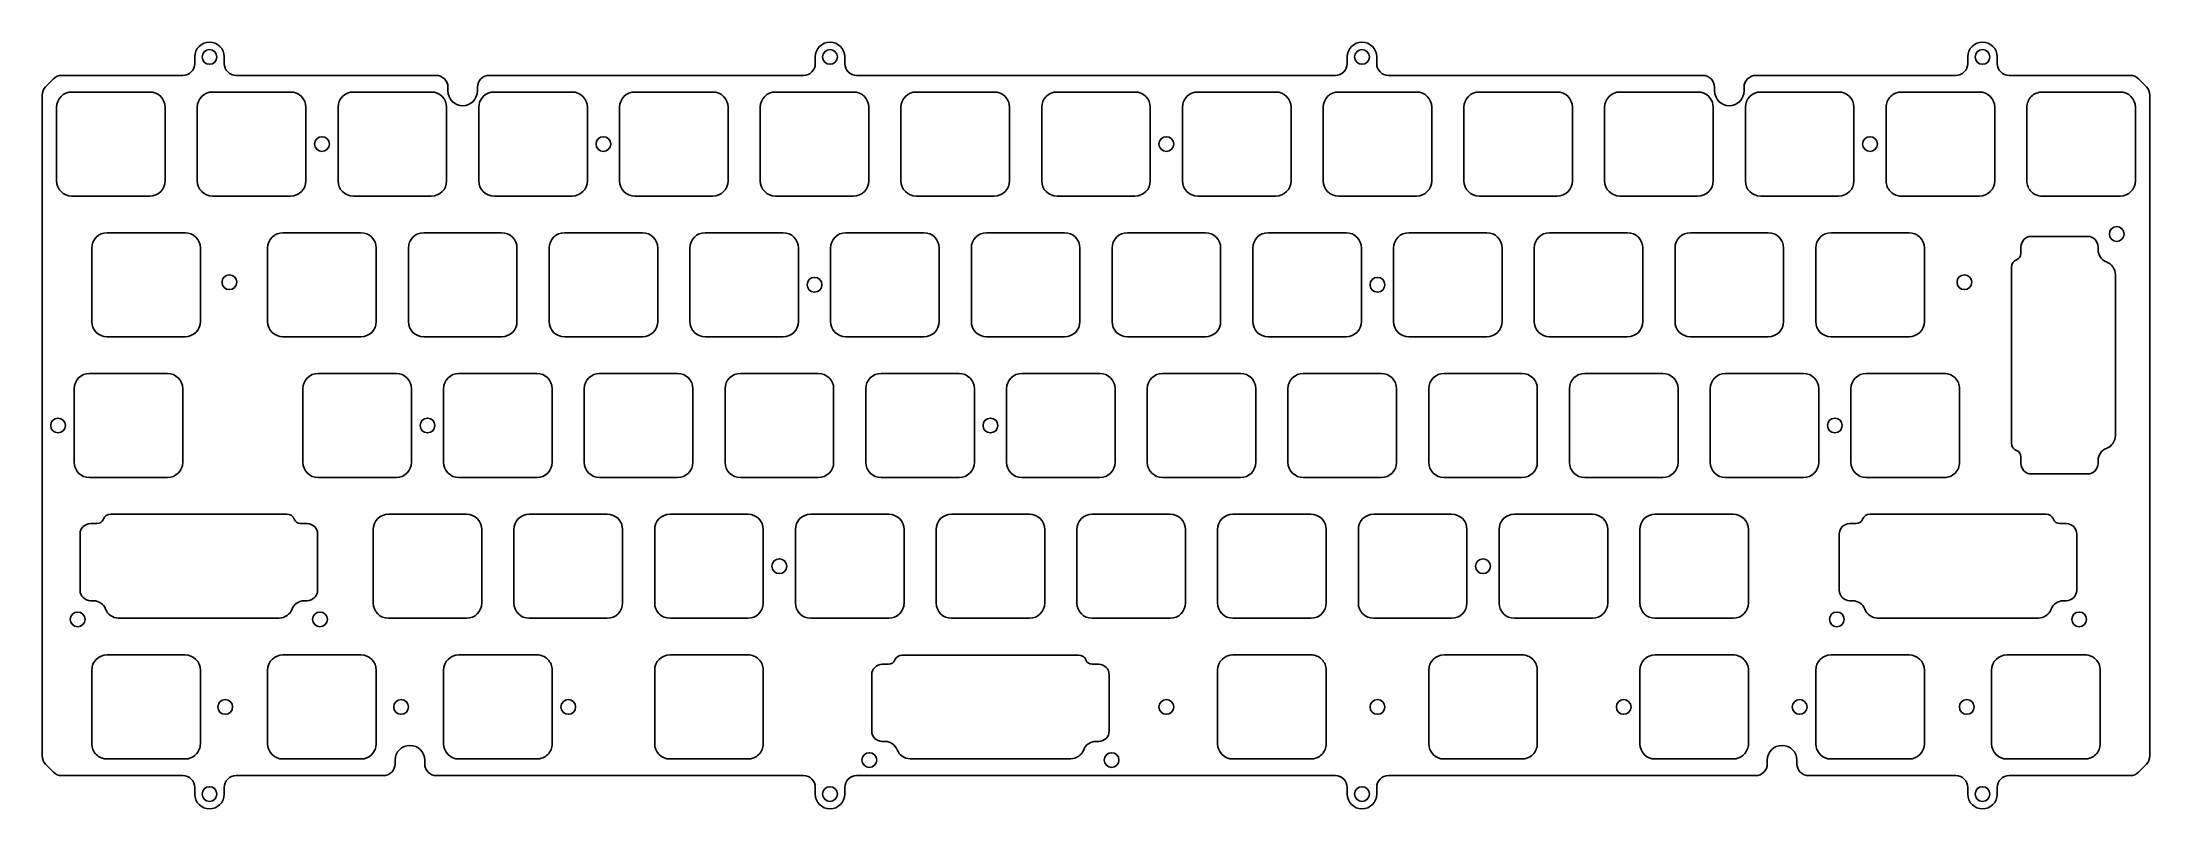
# Model space of a CAD drawing. Header units: millimetres. Extents: x -9 to 276, y -90 to 14.
import ezdxf

# ---------------------------------------------------------------- set-up
doc = ezdxf.new("R2010")
doc.units = ezdxf.units.MM
doc.layers.add('BLACK', color=7, linetype='CONTINUOUS')
doc.layers.add('Edge.Cuts', color=53, linetype='CONTINUOUS')

msp = doc.modelspace()

# ---------------------------------------------------------------- linework, layer by layer
at = {"layer": 'BLACK', "linetype": 'Continuous'}
for p, q in [((11.35, 11.8), (11.35, 10.9)), ((15.35, 10.9), (15.35, 11.8)), ((95.35, 11.8), (95.35, 10.9001)), ((99.35, 10.8998), (99.35, 11.8)), ((167.35, 11.8), (167.35, 10.9001)), ((171.35, 10.8998), (171.35, 11.8)), ((251.35, 11.8), (251.35, 10.9001)), ((255.35, 10.8998), (255.35, 11.8)), ((-7.76863, 8.83137), (-8.831373, 7.768627)), ((9.75, 9.3), (-6.637259, 9.3)), ((44.0251, 9.3), (16.95, 9.3)), ((93.7499, 9.3), (51.243089, 9.3)), ((165.7499, 9.3), (100.9498, 9.3)), ((215.4752, 9.3), (172.9498, 9.3)), ((249.7499, 9.3), (222.675, 9.3)), ((273.3372, 9.3), (256.9498, 9.3)), ((275.5313, 7.7687), (274.463484, 8.836516)), ((-9.3, 6.63725), (-9.3, -82.837256)), ((5.275, 7.05), (-5.275001, 7.05)), ((24.325, 7.05), (13.775, 7.05)), ((43.375, 7.05), (32.825, 7.05)), ((45.625001, 7.199502), (45.625001, 7.7)), ((49.625001, 7.6999), (49.625001, 7.199502)), ((62.425, 7.05), (51.875, 7.05)), ((81.475, 7.05), (70.925, 7.05)), ((100.525, 7.05), (89.975, 7.05)), ((119.575, 7.05), (109.025, 7.05)), ((138.625, 7.05), (128.075, 7.05)), ((157.675, 7.05), (147.125, 7.05)), ((176.725, 7.05), (166.175, 7.05)), ((195.775, 7.05), (185.225, 7.05)), ((214.825, 7.05), (204.275, 7.05)), ((217.074997, 7.199493), (217.074997, 7.7)), ((221.074997, 7.7), (221.074997, 7.199493)), ((233.875, 7.05), (223.325, 7.05)), ((252.925, 7.05), (242.374999, 7.05)), ((271.975, 7.05), (261.424999, 7.05)), ((276, -82.8373), (276, 6.6372)), ((-7.35, 4.975001), (-7.35, -4.975001)), ((7.35, 4.975), (7.35, -4.975)), ((11.7, 4.975), (11.7, -4.975)), ((26.4, 4.975), (26.4, -4.975)), ((30.75, 4.975), (30.75, -4.975)), ((45.45, 4.975), (45.45, -4.975)), ((49.8, 4.975), (49.8, -4.975)), ((64.5, 4.975), (64.5, -4.975)), ((68.85, 4.975), (68.85, -4.975)), ((83.55, 4.975), (83.55, -4.975)), ((87.9, 4.975), (87.9, -4.975)), ((102.6, 4.975), (102.6, -4.975)), ((106.95, 4.975), (106.95, -4.975)), ((121.65, 4.975), (121.65, -4.975)), ((126, 4.975), (126, -4.975)), ((140.7, 4.975), (140.7, -4.975)), ((145.05, 4.975), (145.05, -4.975)), ((159.75, 4.975), (159.75, -4.975)), ((164.1, 4.975), (164.1, -4.975)), ((178.8, 4.975), (178.8, -4.975)), ((183.15, 4.975), (183.15, -4.975)), ((197.85, 4.975), (197.85, -4.975)), ((202.2, 4.975), (202.2, -4.975)), ((216.9, 4.975), (216.9, -4.975)), ((221.25, 4.975), (221.25, -4.975)), ((235.95, 4.975), (235.95, -4.975)), ((240.3, 4.975), (240.3, -4.975001)), ((255, 4.975), (255, -4.975)), ((259.35, 4.975), (259.35, -4.975001)), ((274.05, 4.975), (274.05, -4.975)), ((5.275, -7.05), (-5.275001, -7.05)), ((24.325, -7.05), (13.775, -7.05)), ((43.375, -7.05), (32.825, -7.05)), ((62.425, -7.05), (51.875, -7.05)), ((81.475, -7.05), (70.925, -7.05)), ((100.525, -7.05), (89.975, -7.05)), ((119.575, -7.05), (109.025, -7.05)), ((138.625, -7.05), (128.075, -7.05)), ((157.675, -7.05), (147.125, -7.05)), ((176.725, -7.05), (166.175, -7.05)), ((195.775, -7.05), (185.225, -7.05)), ((214.825, -7.05), (204.275, -7.05)), ((233.875, -7.05), (223.325, -7.05)), ((252.925, -7.05), (242.375, -7.05)), ((271.975, -7.05), (261.425, -7.05)), ((-2.587499, -14.074999), (-2.587499, -24.025001)), ((10.0375, -12), (-0.5125, -12)), ((12.1125, -14.075), (12.112501, -14.075)), ((12.112501, -14.075), (12.112501, -24.025)), ((21.225, -14.075), (21.225, -24.025)), ((33.85, -12), (23.3, -12)), ((35.925, -14.075), (35.925, -24.025)), ((40.275, -14.075), (40.275, -24.025)), ((52.9, -12), (42.35, -12)), ((54.975, -14.075), (54.975, -24.025)), ((59.325, -14.075), (59.325, -24.025)), ((71.95, -12), (61.4, -12)), ((74.025, -14.075), (74.025, -24.025)), ((78.375, -14.075), (78.375, -24.025)), ((91, -12), (80.45, -12)), ((93.075, -14.075), (93.075, -24.025)), ((97.425, -14.075), (97.425, -24.025)), ((110.05, -12), (99.5, -12)), ((112.125, -14.075), (112.125, -24.025)), ((116.475, -14.075), (116.475, -24.025)), ((129.1, -12), (118.55, -12)), ((131.175, -14.075), (131.175, -24.025)), ((135.525, -14.075), (135.525, -24.025)), ((148.15, -12), (137.6, -12)), ((150.225, -14.075), (150.225, -24.025)), ((154.575, -14.075), (154.575, -24.025)), ((167.2, -12), (156.65, -12)), ((169.275, -14.075), (169.275, -24.025)), ((173.625, -14.075), (173.625, -24.025)), ((186.25, -12), (175.7, -12)), ((188.325, -14.075), (188.325, -24.025)), ((192.675, -14.075), (192.675, -24.025)), ((205.3, -12), (194.75, -12)), ((207.375, -14.075), (207.375, -24.025)), ((211.725, -14.075), (211.725, -24.025)), ((224.35, -12), (213.8, -12)), ((226.425, -14.075), (226.425, -24.025)), ((230.775, -14.075), (230.775, -24.025)), ((243.4, -12), (232.85, -12)), ((245.475, -14.075), (245.475, -24.025)), ((10.0375, -26.1), (-0.5125, -26.1)), ((33.85, -26.1), (23.3, -26.1)), ((52.9, -26.1), (42.35, -26.1)), ((71.95, -26.1), (61.4, -26.1)), ((91, -26.1), (80.45, -26.1)), ((110.05, -26.1), (99.5, -26.1)), ((129.1, -26.1), (118.55, -26.1)), ((148.15, -26.1), (137.6, -26.1)), ((167.2, -26.1), (156.65, -26.1)), ((186.25, -26.1), (175.7, -26.1)), ((205.3, -26.1), (194.75, -26.1)), ((224.35, -26.1), (213.8, -26.1)), ((243.4, -26.1), (232.85, -26.1)), ((7.65625, -31.05), (-2.893751, -31.05)), ((38.6125, -31.05), (28.0625, -31.05)), ((57.6625, -31.05), (47.1125, -31.05)), ((76.7125, -31.05), (66.1625, -31.05)), ((95.7625, -31.05), (85.2125, -31.05)), ((114.8125, -31.05), (104.2625, -31.05)), ((133.8625, -31.05), (123.3125, -31.05)), ((152.9125, -31.05), (142.3625, -31.05)), ((171.9625, -31.05), (161.4125, -31.05)), ((191.0125, -31.05), (180.4625, -31.05)), ((210.0625, -31.05), (199.5125, -31.05)), ((229.1125, -31.05), (218.5625, -31.05)), ((-4.96875, -33.125), (-4.96875, -43.075001)), ((9.73125, -33.125), (9.73125, -43.075)), ((25.9875, -33.125), (25.9875, -43.075)), ((40.6875, -33.125), (40.6875, -43.075)), ((45.0375, -33.125), (45.0375, -43.075)), ((59.7375, -33.125), (59.7375, -43.075)), ((64.0875, -33.125), (64.0875, -43.075)), ((78.7875, -33.125), (78.7875, -43.075)), ((83.1375, -33.125), (83.1375, -43.075)), ((97.8375, -33.125), (97.8375, -43.075)), ((102.1875, -33.125), (102.1875, -43.075)), ((116.8875, -33.125), (116.8875, -43.075)), ((121.2375, -33.125), (121.2375, -43.075)), ((135.9375, -33.125), (135.9375, -43.075)), ((140.2875, -33.125), (140.2875, -43.075)), ((154.9875, -33.125), (154.9875, -43.075)), ((159.3375, -33.125), (159.3375, -43.075)), ((174.0375, -33.125), (174.0375, -43.075)), ((178.3875, -33.125), (178.3875, -43.075)), ((193.0875, -33.125), (193.0875, -43.075)), ((197.4375, -33.125), (197.4375, -43.075)), ((212.1375, -33.125), (212.1375, -43.075)), ((216.4875, -33.125), (216.4875, -43.075)), ((231.1875, -33.125), (231.1875, -43.075)), ((7.65625, -45.15), (-2.89375, -45.15)), ((38.6125, -45.15), (28.0625, -45.15)), ((57.6625, -45.15), (47.1125, -45.15)), ((76.7125, -45.15), (66.1625, -45.15)), ((95.7625, -45.15), (85.2125, -45.15)), ((114.8125, -45.15), (104.2625, -45.15)), ((133.8625, -45.15), (123.3125, -45.15)), ((152.9125, -45.15), (142.3625, -45.15)), ((171.9625, -45.15), (161.4125, -45.15)), ((191.0125, -45.15), (180.4625, -45.15)), ((210.0625, -45.15), (199.5125, -45.15)), ((229.1125, -45.15), (218.5625, -45.15)), ((48.1375, -50.1), (37.5875, -50.1)), ((67.1875, -50.1), (56.6375, -50.1)), ((86.2375, -50.1), (75.6875, -50.1)), ((105.2875, -50.1), (94.7375, -50.1)), ((124.3375, -50.1), (113.7875, -50.1)), ((143.3875, -50.1), (132.8375, -50.1)), ((162.4375, -50.1), (151.8875, -50.1)), ((181.4875, -50.1), (170.9375, -50.1)), ((200.5375, -50.1), (189.9875, -50.1)), ((219.5875, -50.1), (209.0375, -50.1)), ((35.5125, -52.175), (35.5125, -62.125)), ((50.2125, -52.175), (50.2125, -62.125)), ((54.5625, -52.175), (54.5625, -62.125)), ((69.2625, -52.175), (69.2625, -62.125)), ((73.6125, -52.175), (73.6125, -62.125)), ((88.3125, -52.175), (88.3125, -62.125)), ((92.6625, -52.175), (92.6625, -62.125)), ((107.3625, -52.175), (107.3625, -62.125)), ((111.7125, -52.175), (111.7125, -62.125)), ((126.4125, -52.175), (126.4125, -62.125)), ((130.7625, -52.175), (130.7625, -62.125)), ((145.4625, -52.175), (145.4625, -62.125)), ((149.8125, -52.175), (149.8125, -62.125)), ((164.5125, -52.175), (164.5125, -62.125)), ((168.8625, -52.175), (168.8625, -62.125)), ((183.5625, -52.175), (183.5625, -62.125)), ((187.9125, -52.175), (187.9125, -62.125)), ((202.6125, -52.175), (202.6125, -62.125)), ((206.9625, -52.175), (206.9625, -62.125)), ((221.6625, -52.175), (221.6625, -62.125)), ((48.1375, -64.2), (37.5875, -64.2)), ((67.1875, -64.2), (56.6375, -64.2)), ((86.2375, -64.2), (75.6875, -64.2)), ((105.2875, -64.2), (94.7375, -64.2)), ((124.3375, -64.2), (113.7875, -64.2)), ((143.3875, -64.2), (132.8375, -64.2)), ((162.4375, -64.2), (151.8875, -64.2)), ((181.4875, -64.2), (170.9375, -64.2)), ((200.5375, -64.2), (189.9875, -64.2)), ((219.5875, -64.2), (209.0375, -64.2)), ((-8.831368, -83.968632), (-7.76863, -85.03137)), ((-6.637258, -85.5), (9.75, -85.5)), ((16.95, -85.5), (36.881, -85.5)), ((38.481003, -83.89997), (38.481003, -83.4145)), ((42.481003, -83.4145), (42.481003, -83.9)), ((44.0808, -85.5), (93.7502, -85.5)), ((100.9501, -85.5), (165.7502, -85.5)), ((172.9501, -85.5), (222.6189, -85.5)), ((224.219002, -83.8999), (224.219002, -83.4145)), ((228.219002, -83.4145), (228.219002, -83.9)), ((229.8188, -85.5), (249.7502, -85.5)), ((256.9501, -85.5), (273.3372, -85.5)), ((274.46865, -85.03135), (275.531371, -83.968629)), ((275.531371, -83.968629), (275.531349, -83.968607)), ((11.35, -87.1), (11.35, -88)), ((15.35, -88), (15.35, -87.1)), ((95.35, -87.0998), (95.35, -88)), ((99.35, -88), (99.35, -87.1001)), ((167.35, -87.0998), (167.35, -88)), ((171.35, -88), (171.35, -87.1001)), ((251.35, -87.0998), (251.35, -88)), ((255.35, -88), (255.35, -87.1001))]:
    msp.add_line(p, q, dxfattribs=at)
at = {"layer": 'BLACK'}
for centre in [(13.35, 11.8), (97.35, 11.8), (169.35, 11.8), (253.35, 11.8), (28.575, 0), (66.675, 0), (142.875, 0), (238.125, 0), (16.04875, -18.7), (95.25, -19.05), (171.45, -19.05), (250.9012, -18.7), (-7.14375, -38.1), (42.8625, -38.1), (119.0625, -38.1), (90.4875, -57.15), (185.7375, -57.15), (13.35, -88), (97.35, -88), (169.35, -88), (253.35, -88)]:
    msp.add_circle(centre, 1, dxfattribs=at)
for centre, radius, start, end in [((13.35, 11.8), 2, 0, 180), ((97.35, 11.8), 2, 0, 180), ((169.35, 11.8), 2, 0, 180), ((253.35, 11.8), 2, 0, 180), ((-6.637258, 7.699998), 1.600002, 90.00003581, 135), ((9.75, 10.9), 1.6, 270, 0), ((16.95, 10.9), 1.6, 180, 270), ((44.0251, 7.7002), 1.5998, 359.99283712, 90), ((51.2252, 7.6999), 1.600199, 89.3594641, 180), ((93.7499, 10.9001), 1.6001, 270, 0), ((100.9498, 10.8998), 1.5998, 180, 270), ((165.7499, 10.9001), 1.6001, 270, 0), ((172.9498, 10.8998), 1.5998, 180, 270), ((215.4752, 7.7002), 1.5998, 359.99283712, 90), ((222.6749, 7.7), 1.599903, 89.9964188, 180), ((249.7499, 10.9001), 1.6001, 270, 0), ((256.9498, 10.8998), 1.5998, 180, 270), ((273.3372, 7.6998), 1.6002, 45.26412079, 90), ((-7.699989, 6.637254), 1.600011, 135.00027853, 180.00014324), ((-5.275001, 4.975001), 2.074999, 90, 180), ((5.275, 4.975), 2.075, 0, 90), ((13.775, 4.975), 2.075, 90, 180), ((24.325, 4.975), 2.075, 0, 90), ((32.825, 4.975), 2.075, 90, 180), ((43.375, 4.975), 2.075, 0, 90), ((47.625001, 7.199502), 2, 180, 0), ((51.875, 4.975), 2.075, 90, 180), ((62.425, 4.975), 2.075, 0, 90), ((70.925, 4.975), 2.075, 90, 180), ((81.475, 4.975), 2.075, 0, 90), ((89.975, 4.975), 2.075, 90, 180), ((100.525, 4.975), 2.075, 0, 90), ((109.025, 4.975), 2.075, 90, 180), ((119.575, 4.975), 2.075, 0, 90), ((128.075, 4.975), 2.075, 90, 180), ((138.625, 4.975), 2.075, 0, 90), ((147.125, 4.975), 2.075, 90, 180), ((157.675, 4.975), 2.075, 0, 90), ((166.175, 4.975), 2.075, 90, 180), ((176.725, 4.975), 2.075, 0, 90), ((185.225, 4.975), 2.075, 90, 180), ((195.775, 4.975), 2.075, 0, 90), ((204.275, 4.975), 2.075, 90, 180), ((214.825, 4.975), 2.075, 0, 90), ((219.074997, 7.199493), 2, 180, 0), ((223.325, 4.975), 2.075, 90, 180), ((233.875, 4.975), 2.075, 0, 90), ((242.374999, 4.975001), 2.074999, 90, 180.00002761), ((252.925, 4.975), 2.075, 0, 90), ((261.424999, 4.975001), 2.074999, 90, 180.00002761), ((271.975, 4.975), 2.075, 0, 90), ((274.3997, 6.6371), 1.600324, 0.00358027, 45), ((-5.275001, -4.975001), 2.074999, 180, 270), ((5.275, -4.975), 2.075, 270, 0), ((13.775, -4.975), 2.075, 180, 270), ((24.325, -4.975), 2.075, 270, 0), ((32.825, -4.975), 2.075, 180, 270), ((43.375, -4.975), 2.075, 270, 0), ((51.875, -4.975), 2.075, 180, 270), ((62.425, -4.975), 2.075, 270, 0), ((70.925, -4.975), 2.075, 180, 270), ((81.475, -4.975), 2.075, 270, 0), ((89.975, -4.975), 2.075, 180, 270), ((100.525, -4.975), 2.075, 270, 0), ((109.025, -4.975), 2.075, 180, 270), ((119.575, -4.975), 2.075, 270, 0), ((128.075, -4.975), 2.075, 180, 270), ((138.625, -4.975), 2.075, 270, 0), ((147.125, -4.975), 2.075, 180, 270), ((157.675, -4.975), 2.075, 270, 0), ((166.175, -4.975), 2.075, 180, 270), ((176.725, -4.975), 2.075, 270, 0), ((185.225, -4.975), 2.075, 180, 270), ((195.775, -4.975), 2.075, 270, 0), ((204.275, -4.975), 2.075, 180, 270), ((214.825, -4.975), 2.075, 270, 0), ((223.325, -4.975), 2.075, 180, 270), ((233.875, -4.975), 2.075, 270, 0), ((242.374999, -4.975001), 2.074999, 180, 270.00002761), ((252.925, -4.975), 2.075, 270, 0), ((261.424999, -4.975001), 2.074999, 180, 270.00002761), ((271.975, -4.975), 2.075, 270, 0), ((-0.5125, -14.074999), 2.074999, 90, 180), ((10.0375, -14.075), 2.075, 0, 90), ((23.3, -14.075), 2.075, 90, 180), ((33.85, -14.075), 2.075, 0, 90), ((42.35, -14.075), 2.075, 90, 180), ((52.9, -14.075), 2.075, 0, 90), ((61.4, -14.075), 2.075, 90, 180), ((71.95, -14.075), 2.075, 0, 90), ((80.45, -14.075), 2.075, 90, 180), ((91, -14.075), 2.075, 0, 90), ((99.5, -14.075), 2.075, 90, 180), ((110.05, -14.075), 2.075, 0, 90), ((118.55, -14.075), 2.075, 90, 180), ((129.1, -14.075), 2.075, 0, 90), ((137.6, -14.075), 2.075, 90, 180), ((148.15, -14.075), 2.075, 0, 90), ((156.65, -14.075), 2.075, 90, 180), ((167.2, -14.075), 2.075, 0, 90), ((175.7, -14.075), 2.075, 90, 180), ((186.25, -14.075), 2.075, 0, 90), ((194.75, -14.075), 2.075, 90, 180), ((205.3, -14.075), 2.075, 0, 90), ((213.8, -14.075), 2.075, 90, 180), ((224.35, -14.075), 2.075, 0, 90), ((232.85, -14.075), 2.075, 90, 180), ((243.4, -14.075), 2.075, 0, 90), ((-0.5125, -24.025001), 2.074999, 180, 270), ((10.0375, -24.025), 2.075001, 270, 0), ((23.3, -24.025), 2.075, 180, 270), ((33.85, -24.025), 2.075, 270, 0), ((42.35, -24.025), 2.075, 180, 270), ((52.9, -24.025), 2.075, 270, 0), ((61.4, -24.025), 2.075, 180, 270), ((71.95, -24.025), 2.075, 270, 0), ((80.45, -24.025), 2.075, 180, 270), ((91, -24.025), 2.075, 270, 0), ((99.5, -24.025), 2.075, 180, 270), ((110.05, -24.025), 2.075, 270, 0), ((118.55, -24.025), 2.075, 180, 270), ((129.1, -24.025), 2.075, 270, 0), ((137.6, -24.025), 2.075, 180, 270), ((148.15, -24.025), 2.075, 270, 0), ((156.65, -24.025), 2.075, 180, 270), ((167.2, -24.025), 2.075, 270, 0), ((175.7, -24.025), 2.075, 180, 270), ((186.25, -24.025), 2.075, 270, 0), ((194.75, -24.025), 2.075, 180, 270), ((205.3, -24.025), 2.075, 270, 0), ((213.8, -24.025), 2.075, 180, 270), ((224.35, -24.025), 2.075, 270, 0), ((232.85, -24.025), 2.075, 180, 270), ((243.4, -24.025), 2.075, 270, 0), ((-2.893746, -33.125004), 2.075004, 90.00013806, 179.99988955), ((7.65625, -33.125), 2.075, 0, 90), ((28.0625, -33.125), 2.075, 90, 180), ((38.6125, -33.125), 2.075, 0, 90), ((47.1125, -33.125), 2.075, 90, 180), ((57.6625, -33.125), 2.075, 0, 90), ((66.1625, -33.125), 2.075, 90, 180), ((76.7125, -33.125), 2.075, 0, 90), ((85.2125, -33.125), 2.075, 90, 180), ((95.7625, -33.125), 2.075, 0, 90), ((104.2625, -33.125), 2.075, 90, 180), ((114.8125, -33.125), 2.075, 0, 90), ((123.3125, -33.125), 2.075, 90, 180), ((133.8625, -33.125), 2.075, 0, 90), ((142.3625, -33.125), 2.075, 90, 180), ((152.9125, -33.125), 2.075, 0, 90), ((161.4125, -33.125), 2.075, 90, 180), ((171.9625, -33.125), 2.075, 0, 90), ((180.4625, -33.125), 2.075, 90, 180), ((191.0125, -33.125), 2.075, 0, 90), ((199.5125, -33.125), 2.075, 90, 180), ((210.0625, -33.125), 2.075, 0, 90), ((218.5625, -33.125), 2.075, 90, 180), ((229.1125, -33.125), 2.075, 0, 90), ((-2.893748, -43.074998), 2.075002, 180.00008284, 269.99994478), ((7.65625, -43.075), 2.075, 270, 0), ((28.0625, -43.075), 2.075, 180, 270), ((38.6125, -43.075), 2.075, 270, 0), ((47.1125, -43.075), 2.075, 180, 270), ((57.6625, -43.075), 2.075, 270, 0), ((66.1625, -43.075), 2.075, 180, 270), ((76.7125, -43.075), 2.075, 270, 0), ((85.2125, -43.075), 2.075, 180, 270), ((95.7625, -43.075), 2.075, 270, 0), ((104.2625, -43.075), 2.075, 180, 270), ((114.8125, -43.075), 2.075, 270, 0), ((123.3125, -43.075), 2.075, 180, 270), ((133.8625, -43.075), 2.075, 270, 0), ((142.3625, -43.075), 2.075, 180, 270), ((152.9125, -43.075), 2.075, 270, 0), ((161.4125, -43.075), 2.075, 180, 270), ((171.9625, -43.075), 2.075, 270, 0), ((180.4625, -43.075), 2.075, 180, 270), ((191.0125, -43.075), 2.075, 270, 0), ((199.5125, -43.075), 2.075, 180, 270), ((210.0625, -43.075), 2.075, 270, 0), ((218.5625, -43.075), 2.075, 180, 270), ((229.1125, -43.075), 2.075, 270, 0), ((37.5875, -52.175), 2.075, 90, 180), ((48.1375, -52.175), 2.075, 0, 90), ((56.6375, -52.175), 2.075, 90, 180), ((67.1875, -52.175), 2.075, 0, 90), ((75.6875, -52.175), 2.075, 90, 180), ((86.2375, -52.175), 2.075, 0, 90), ((94.7375, -52.175), 2.075, 90, 180), ((105.2875, -52.175), 2.075, 0, 90), ((113.7875, -52.175), 2.075, 90, 180), ((124.3375, -52.175), 2.075, 0, 90), ((132.8375, -52.175), 2.075, 90, 180), ((143.3875, -52.175), 2.075, 0, 90), ((151.8875, -52.175), 2.075, 90, 180), ((162.4375, -52.175), 2.075, 0, 90), ((170.9375, -52.175), 2.075, 90, 180), ((181.4875, -52.175), 2.075, 0, 90), ((189.9875, -52.175), 2.075, 90, 180), ((200.5375, -52.175), 2.075, 0, 90), ((209.0375, -52.175), 2.075, 90, 180), ((219.5875, -52.175), 2.075, 0, 90), ((37.5875, -62.125), 2.075, 180, 270), ((48.1375, -62.125), 2.075, 270, 0), ((56.6375, -62.125), 2.075, 180, 270), ((67.1875, -62.125), 2.075, 270, 0), ((75.6875, -62.125), 2.075, 180, 270), ((86.2375, -62.125), 2.075, 270, 0), ((94.7375, -62.125), 2.075, 180, 270), ((105.2875, -62.125), 2.075, 270, 0), ((113.7875, -62.125), 2.075, 180, 270), ((124.3375, -62.125), 2.075, 270, 0), ((132.8375, -62.125), 2.075, 180, 270), ((143.3875, -62.125), 2.075, 270, 0), ((151.8875, -62.125), 2.075, 180, 270), ((162.4375, -62.125), 2.075, 270, 0), ((170.9375, -62.125), 2.075, 180, 270), ((181.4875, -62.125), 2.075, 270, 0), ((189.9875, -62.125), 2.075, 180, 270), ((200.5375, -62.125), 2.075, 270, 0), ((209.0375, -62.125), 2.075, 180, 270), ((219.5875, -62.125), 2.075, 270, 0), ((40.481003, -83.4145), 2, 0, 180), ((226.219002, -83.4145), 2, 0, 180), ((-7.699993, -82.837256), 1.600007, 180, 225.00002532), ((-6.637258, -83.899998), 1.600002, 225, 270), ((9.75, -87.1), 1.6, 0, 90), ((16.95, -87.1), 1.6, 90, 180), ((36.88102, -83.89997), 1.599983, 269.99928379, 0), ((44.0808, -83.9002), 1.5998, 179.99283712, 270), ((93.7502, -87.0998), 1.5998, 0, 90), ((100.9501, -87.1001), 1.6001, 90, 180), ((165.7502, -87.0998), 1.5998, 0, 90), ((172.9501, -87.1001), 1.6001, 90, 180), ((222.6189, -83.8999), 1.600102, 270, 0), ((229.8188, -83.9002), 1.5998, 179.99283712, 270), ((249.7502, -87.0998), 1.5998, 0, 90), ((256.9501, -87.1001), 1.6001, 90, 180), ((273.3373, -83.9), 1.599971, 269.99641894, 315), ((274.4002, -82.8373), 1.5998, 314.99599871, 0), ((13.35, -88), 2, 180, 0), ((97.35, -88), 2, 180, 0), ((169.35, -88), 2, 180, 0), ((253.35, -88), 2, 180, 0)]:
    msp.add_arc(centre, radius, start, end, dxfattribs=at)
at = {"layer": 'Edge.Cuts', "linetype": 'CONTINUOUS'}
for p, q in [((258.54331, -14.79037), (258.54331, -13.92476)), ((259.96831, -12.49976), (267.56919, -12.49976)), ((268.99419, -13.92476), (268.99419, -14.3288)), ((257.29115, -40.50282), (257.29115, -16.64758)), ((271.33066, -17.6997), (271.33066, -39.4507)), ((248.16875, -31.05), (237.618749, -31.05)), ((235.54375, -33.125), (235.54375, -43.075001)), ((250.24375, -33.125), (250.24375, -43.075)), ((258.54331, -43.22564), (258.54331, -42.36003)), ((248.16875, -45.15), (237.61875, -45.15)), ((267.56919, -44.65064), (259.96831, -44.65064)), ((268.99419, -42.8216), (268.99419, -43.22564)), ((-0.02157, -50.1224), (23.83367, -50.1224)), ((238.10343, -50.1224), (261.95867, -50.1224)), ((-4.16939, -60.40044), (-4.16939, -52.79956)), ((-2.74439, -51.37456), (-1.87878, -51.37456)), ((25.69088, -51.37456), (26.55649, -51.37456)), ((27.98149, -52.79956), (27.98149, -60.40044)), ((233.95561, -60.40044), (233.95561, -52.79956)), ((235.38061, -51.37456), (236.24622, -51.37456)), ((263.81588, -51.37456), (264.68149, -51.37456)), ((266.10649, -52.79956), (266.10649, -60.40044)), ((-2.34035, -61.82544), (-2.74439, -61.82544)), ((26.55649, -61.82544), (26.15245, -61.82544)), ((235.78465, -61.82544), (235.38061, -61.82544)), ((264.68149, -61.82544), (264.27745, -61.82544)), ((22.78155, -64.16191), (1.03055, -64.16191)), ((260.90655, -64.16191), (239.15555, -64.16191)), ((-2.5875, -71.225004), (-2.5875, -81.174998)), ((10.0375, -69.15), (-0.512496, -69.15)), ((12.1125, -71.225), (12.1125, -81.175)), ((21.225, -71.225), (21.225, -81.175)), ((33.85, -69.15), (23.3, -69.15)), ((35.925, -71.225), (35.925, -81.175)), ((45.0375, -71.225), (45.0375, -81.175)), ((57.6625, -69.15), (47.1125, -69.15)), ((59.7375, -71.225), (59.7375, -81.175)), ((73.6125, -71.225), (73.6125, -81.175)), ((86.2375, -69.15), (75.6875, -69.15)), ((88.3125, -71.225), (88.3125, -81.175)), ((104.41186, -70.42456), (105.27747, -70.42456)), ((107.13468, -69.1724), (130.98992, -69.1724)), ((132.84713, -70.42456), (133.71274, -70.42456)), ((149.8125, -71.225), (149.8125, -81.175)), ((162.4375, -69.15), (151.8875, -69.15)), ((164.5125, -71.225), (164.5125, -81.175)), ((178.3875, -71.225), (178.3875, -81.175)), ((191.0125, -69.15), (180.4625, -69.15)), ((193.0875, -71.225), (193.0875, -81.175)), ((206.9625, -71.225), (206.9625, -81.175)), ((219.5875, -69.15), (209.0375, -69.15)), ((221.6625, -71.225), (221.6625, -81.175)), ((230.775, -71.225), (230.775, -81.175)), ((243.4, -69.15), (232.85, -69.15)), ((245.475, -71.225), (245.475, -81.175)), ((254.5875, -71.225), (254.5875, -81.175)), ((267.2125, -69.15), (256.6625, -69.15)), ((269.2875, -71.225), (269.2875, -81.175)), ((102.98686, -79.45044), (102.98686, -71.84956)), ((135.13774, -71.84956), (135.13774, -79.45044)), ((104.8159, -80.87544), (104.41186, -80.87544)), ((133.71274, -80.87544), (133.3087, -80.87544)), ((10.0375, -83.25), (-0.512497, -83.25)), ((33.85, -83.25), (23.3, -83.25)), ((57.6625, -83.25), (47.1125, -83.25)), ((86.2375, -83.25), (75.6875, -83.25)), ((129.9378, -83.21191), (108.1868, -83.21191)), ((162.4375, -83.25), (151.8875, -83.25)), ((191.0125, -83.25), (180.4625, -83.25)), ((219.5875, -83.25), (209.0375, -83.25)), ((243.4, -83.25), (232.85, -83.25)), ((267.2125, -83.25), (256.6625, -83.25))]:
    msp.add_line(p, q, dxfattribs=at)
at = {"layer": 'Edge.Cuts'}
for centre in [(271.51875, -12.175), (233.3625, -38.1), (-4.49375, -64.35), (28.30625, -64.35), (233.63125, -64.35), (266.43125, -64.35), (15.478125, -76.2), (39.290625, -76.2), (61.9125, -76.2), (142.875, -76.2), (171.45, -76.2), (204.7875, -76.2), (228.6, -76.2), (251.221875, -76.2), (102.6625, -83.4), (135.4625, -83.4)]:
    msp.add_circle(centre, 1, dxfattribs=at)
for centre, radius, start, end in [((259.96831, -13.92476), 1.425, 90, 180), ((267.56915, -13.9248), 1.42504, 0.00160826, 89.99839174), ((258.36615, -16.6476), 1.075, 112.02389934, 179.99893403), ((257.61485, -14.7904), 0.92846, -67.97374324, 0.00185132), ((270.71915, -14.3288), 1.724938, -180, -110.54659822), ((269.45575, -17.6997), 1.874943, 0, 69.45493501), ((237.6188, -33.125), 2.07505, 90.00140823, 180), ((248.1688, -33.125), 2.075, 0, 90.00138062), ((269.45571, -39.45069), 1.87495, -69.45407657, -0.00030559), ((258.36615, -40.5028), 1.075006, -179.99893403, -112.02389934), ((257.6149, -42.36003), 0.928411, 0, 67.97729805), ((270.71912, -42.82159), 1.72493, -249.45402385, -179.99966784), ((237.6188, -43.075), 2.075, -179.99997239, -90.00138062), ((248.1688, -43.075), 2.07495, -90.00138062, 0), ((259.96831, -43.22564), 1.425, -180, -90), ((267.56919, -43.22564), 1.425, -90, 0), ((-1.87878, -50.44615), 0.928411, -90, -22.02270195), ((-0.02155, -51.1974), 1.075006, 90.00106597, 157.97610066), ((23.83365, -51.1974), 1.075, 22.02389934, 89.99893403), ((25.69085, -50.4461), 0.92846, -157.97374324, -89.99814868), ((236.24622, -50.44615), 0.928411, -90, -22.02270195), ((238.10345, -51.1974), 1.075006, 90.00106597, 157.97610066), ((261.95865, -51.1974), 1.075, 22.02389934, 89.99893403), ((263.81585, -50.4461), 0.92846, -157.97374324, -89.99814868), ((-2.74439, -52.79956), 1.425, 90, 180), ((26.55649, -52.79956), 1.425, 0, 90), ((235.38061, -52.79956), 1.425, 90, 180), ((264.68149, -52.79956), 1.425, 0, 90), ((-2.74439, -60.40044), 1.425, -180, -90), ((-2.34034, -63.55037), 1.72493, 20.54597615, 90.00033216), ((26.15245, -63.5504), 1.724938, 90, 159.45340178), ((26.55645, -60.4004), 1.42504, -89.99839174, -0.00160826), ((235.38061, -60.40044), 1.425, -180, -90), ((235.78466, -63.55037), 1.72493, 20.54597615, 90.00033216), ((264.27745, -63.5504), 1.724938, 90, 159.45340178), ((264.68145, -60.4004), 1.42504, -89.99839174, -0.00160826), ((1.03056, -62.28696), 1.87495, -159.45407657, -90.00030559), ((22.78155, -62.287), 1.874943, -90, -20.54506499), ((239.15556, -62.28696), 1.87495, -159.45407657, -90.00030559), ((260.90655, -62.287), 1.874943, -90, -20.54506499), ((-0.512495, -71.225005), 2.075005, 90.00002761, 179.99997239), ((10.0375, -71.225002), 2.075002, 0.00005522, 90), ((23.3, -71.225), 2.075, 90, 180), ((33.85, -71.225), 2.075, 0, 90), ((47.112525, -71.225), 2.075025, 90.00069031, 180), ((57.662525, -71.225), 2.075, 0, 90.00069031), ((75.687525, -71.225), 2.075025, 90.00069031, 180), ((86.237525, -71.225), 2.075, 0, 90.00069031), ((104.411861, -71.849561), 1.425001, 90.00004021, 179.99995979), ((105.277473, -69.496153), 0.928407, -90.00018514, -22.02259974), ((107.134686, -70.247389), 1.074989, 90.00031979, 157.97636435), ((130.9899, -70.2474), 1.075, 22.02389934, 89.99893403), ((132.847, -69.4963), 0.92826, -157.98287241, -89.9919759), ((133.71274, -71.84956), 1.425, 0, 90), ((151.887525, -71.225), 2.075025, 90.00069031, 180), ((162.437525, -71.225), 2.075, 0, 90.00069031), ((180.462525, -71.225), 2.075025, 90.00069031, 180), ((191.012525, -71.225), 2.075, 0, 90.00069031), ((209.037525, -71.225), 2.075025, 90.00069031, 180), ((219.587525, -71.225), 2.075, 0, 90.00069031), ((232.85, -71.225), 2.075, 90, 180), ((243.4, -71.225), 2.075, 0, 90), ((256.662525, -71.225), 2.075025, 90.00069031, 180), ((267.212525, -71.225), 2.075, 0, 90.00069031), ((104.411861, -79.450439), 1.425001, -179.99995979, -90.00004021), ((133.7127, -79.4504), 1.42504, -89.99839174, -0.00160826), ((-0.512498, -81.174998), 2.075002, -180, -89.99997239), ((10.037505, -81.175003), 2.074995, -90.00013806, 0.00008284), ((23.3, -81.175), 2.075, -180, -90), ((33.85, -81.175), 2.075, -90, 0), ((47.112525, -81.175), 2.075, -180, -90.00069031), ((57.662525, -81.175), 2.074975, -90.00069031, 0), ((75.687525, -81.175), 2.075, -180, -90.00069031), ((86.237525, -81.175), 2.074975, -90.00069031, 0), ((104.81591, -82.600372), 1.724932, 20.54603836, 90.00033216), ((108.186814, -81.336949), 1.874961, -159.4538047, -90.00042782), ((129.93788, -81.33706), 1.874847, -90.00244482, -20.54420599), ((133.30875, -82.60044), 1.724999, 90.00166075, 159.45274057), ((151.887525, -81.175), 2.075, -180, -90.00069031), ((162.437525, -81.175), 2.074975, -90.00069031, 0), ((180.462525, -81.175), 2.075, -180, -90.00069031), ((191.012525, -81.175), 2.074975, -90.00069031, 0), ((209.037525, -81.175), 2.075, -180, -90.00069031), ((219.587525, -81.175), 2.074975, -90.00069031, 0), ((232.85, -81.175), 2.075, -180, -90), ((243.4, -81.175), 2.075, -90, 0), ((256.662525, -81.175), 2.075, -180, -90.00069031), ((267.212525, -81.175), 2.074975, -90.00069031, 0)]:
    msp.add_arc(centre, radius, start, end, dxfattribs=at)

doc.saveas('drawing.dxf')
